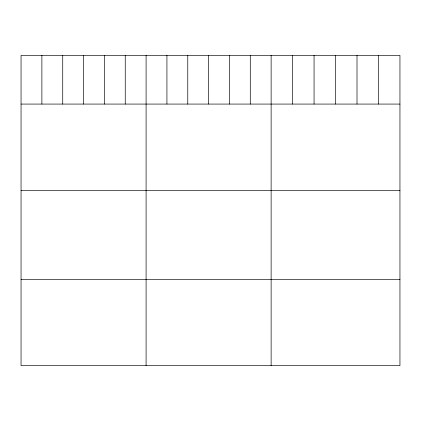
<?xml version="1.0" encoding="UTF-8"?>
<svg xmlns="http://www.w3.org/2000/svg" width="421" height="421" viewBox="0 0 421 421"><rect width="100%" height="100%" fill="white"/><g stroke="black" fill="none" stroke-linecap="round" stroke-linejoin="round"><path stroke-width="0.63" d="M399.95 104.071L399.95 365.628L21.05 365.628L21.05 55.372L399.95 55.372L399.95 104.071L21.05 104.071M21.05 190.387L399.95 190.387M21.05 279.312L399.95 279.312M378.479 55.372L378.479 104.071M357.008 55.372L357.008 104.071M335.537 55.372L335.537 104.071M314.066 55.372L314.066 104.071M292.595 55.372L292.595 104.071M271.124 55.372L271.124 365.628M250.285 55.372L250.285 104.071M229.445 55.372L229.445 104.071M208.605 55.372L208.605 104.071M187.766 55.372L187.766 104.071M166.927 55.372L166.927 104.071M146.087 55.372L146.087 365.628M125.248 55.372L125.248 104.071M104.408 55.372L104.408 104.071M83.569 55.372L83.569 104.071M62.729 55.372L62.729 104.071M41.889 55.372L41.889 104.071"/></g></svg>
